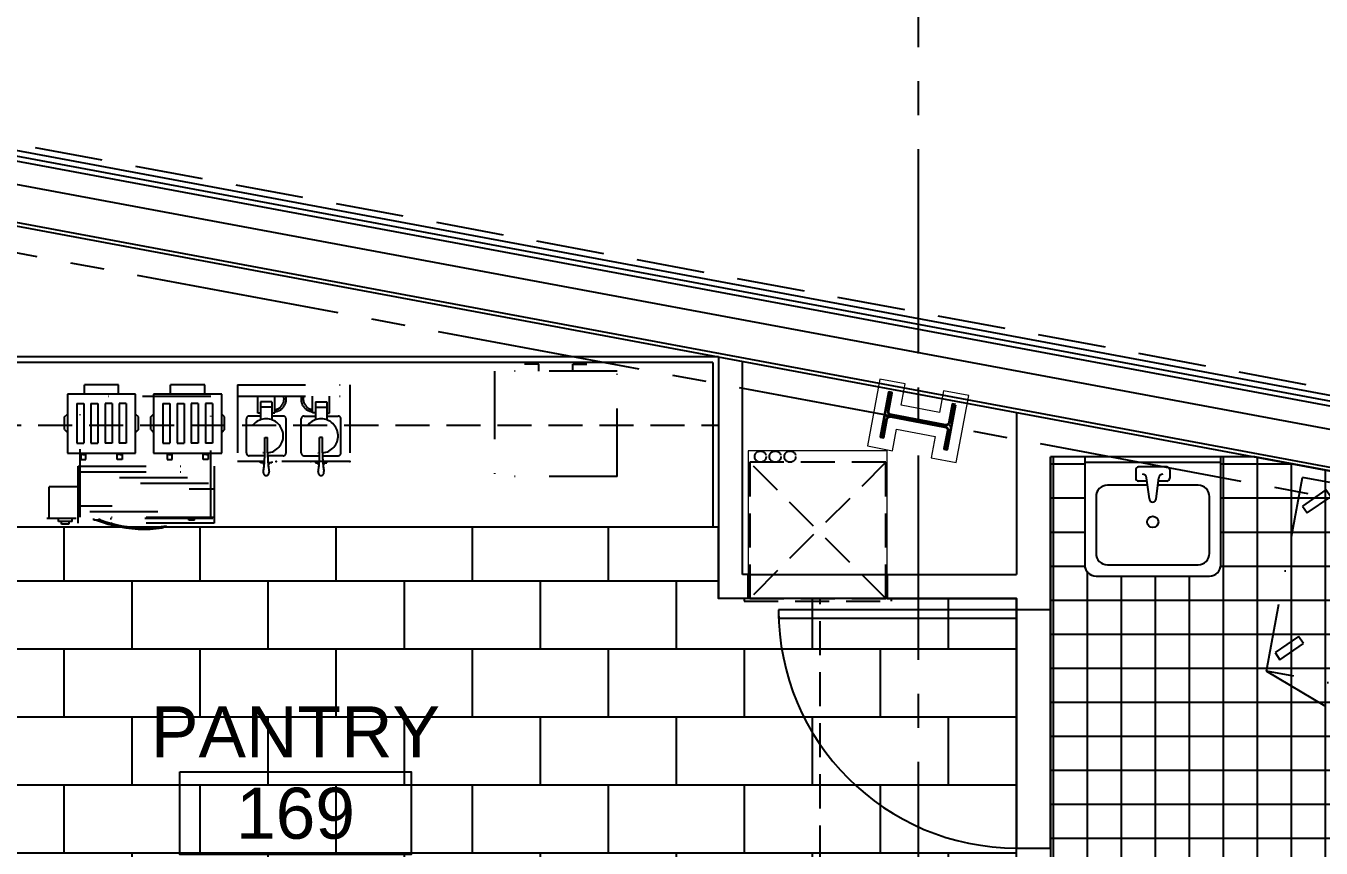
# Model space of a CAD drawing. Header units: inches. Extents: x 5931 to 10048, y 0 to 3185.
# Drawn here: x 8754.6 to 8983.1, y 1736.8 to 1881.8 of the extents above; entities that cross this region are included whole.
import ezdxf
from ezdxf.enums import TextEntityAlignment as Align

# ---------------------------------------------------------------- set-up
doc = ezdxf.new("R2010")
doc.units = ezdxf.units.IN
doc.header["$LTSCALE"] = 48
doc.header["$MEASUREMENT"] = 0
for name, pattern in [('CENTER2', [1.125, 0.75, -0.125, 0.125, -0.125]), ('DASHDOT2', [0.5, 0.25, -0.125, 0, -0.125]), ('HIDDEN', [0.375, 0.25, -0.125]), ('HIDDEN2', [0.1875, 0.125, -0.0625])]:
    doc.linetypes.add(name, pattern=pattern)
for name, color, linetype in [('_0_Objects', 8, 'Continuous'), ('A-Door', 8, 'Continuous'), ('A-Door-Head', 8, 'Continuous'), ('A-Eqpm-NIC', 8, 'DASHDOT2'), ('A-Flor-Case', 8, 'Continuous'), ('A-Flor-Case-Full Height', 8, 'Continuous'), ('A-Flor-Case-Hidden', 8, 'HIDDEN2'), ('A-Flor-Pattern', 8, 'Continuous'), ('A-Flor-Pfix', 8, 'Continuous'), ('A-Flor-Soffit', 8, 'HIDDEN2'), ('A-Grid(3-32)', 8, 'CENTER2'), ('A-HVAC', 8, 'HIDDEN2'), ('A-Site-Setback', 8, 'HIDDEN'), ('A-Tag-Rm(3-32)', 8, 'Continuous'), ('A-Wall-Full', 8, 'Continuous'), ('A-Wall-Hatch', 8, 'Continuous')]:
    doc.layers.add(name, color=color, linetype=linetype)
for name, color, linetype, lineweight in [('A-Detl-Hatch', 8, 'Continuous', 18), ('S-Detl-Hatch', 8, 'Continuous', 18), ('S-Detl-Wide', 8, 'Continuous', 35)]:
    doc.layers.add(name, color=color, linetype=linetype, lineweight=lineweight)
doc.layers.add('G-Anno-Nplt', color=8, linetype='Continuous', lineweight=18, plot=False)
doc.styles.get("Standard").update_dxf_attribs({"font": 'arial.ttf'})

# ---------------------------------------------------------------- blocks, each defined once
blk = doc.blocks.new('1ST FLOOR CORE & SHELL')
at = {"layer": 'A-Wall-Full'}
for p, q in [((4654.75, -8166.76), (5174.16, -8263.57)), ((4667.87, -8182.55), (5171.75, -8276.47))]:
    blk.add_line(p, q, dxfattribs=at)
at = {"layer": 'A-Wall-Hatch'}
for p, q in [((4655.75, -8167.96), (5173.98, -8264.55)), ((4656.62, -8169.01), (5173.82, -8265.41)), ((4660.62, -8173.83), (5173.08, -8269.35)), ((4667.25, -8181.8), (5171.87, -8275.86))]:
    blk.add_line(p, q, dxfattribs=at)
blk = doc.blocks.new('*U15')
at = {"layer": 'A-Detl-Hatch'}
h = blk.add_hatch(dxfattribs=at)
h.set_pattern_fill('ANSI32', color=256, scale=6, style=0)
h.set_pattern_definition([(45, (0, -5.97), (-1.591, 1.591), []), (45, (1.0607, -5.97), (-1.591, 1.591), [])])
edge = h.paths.add_edge_path()
edge.add_line((4.0025, -11.94), (4.0025, -11.425))
edge.add_line((4.0025, -11.425), (0.7475, -11.425))
edge.add_arc((0.7475, -10.825), 0.6, 180, 270, ccw=False)
edge.add_line((0.1475, -10.825), (0.1475, -1.115))
edge.add_arc((0.7475, -1.115), 0.6, 90, 180, ccw=False)
edge.add_line((0.7475, -0.515), (4.0025, -0.515))
edge.add_line((4.0025, -0.515), (4.0025, 0))
edge.add_line((4.0025, 0), (-4.0025, 0))
edge.add_line((-4.0025, 0), (-4.0025, -0.515))
edge.add_line((-4.0025, -0.515), (-0.7475, -0.515))
edge.add_arc((-0.7475, -1.115), 0.6, 0, 90, ccw=False)
edge.add_line((-0.1475, -1.115), (-0.1475, -10.825))
edge.add_arc((-0.7475, -10.825), 0.6, -90, 0, ccw=False)
edge.add_line((-0.7475, -11.425), (-4.0025, -11.425))
edge.add_line((-4.0025, -11.425), (-4.0025, -11.94))
edge.add_line((-4.0025, -11.94), (4.0025, -11.94))
at = {"linetype": 'ByBlock'}
blk.add_lwpolyline([(4.0025, -11.94), (4.0025, -11.425), (0.7475, -11.425, -0.41421356), (0.1475, -10.825), (0.1475, -1.115, -0.41421356), (0.7475, -0.515), (4.0025, -0.515), (4.0025, 0), (-4.0025, 0), (-4.0025, -0.515), (-0.7475, -0.515, -0.41421356), (-0.1475, -1.115), (-0.1475, -10.825, -0.41421356), (-0.7475, -11.425), (-4.0025, -11.425), (-4.0025, -11.94)], format="xyb", close=True, dxfattribs=at)
blk = doc.blocks.new('W12X40')
at = {"layer": 'S-Detl-Hatch'}
blk.add_lwpolyline([(14080.89, -7310.28), (14080.89, -7305.76), (14077.04, -7305.76), (14077.04, -7298.85), (14080.89, -7298.85), (14080.89, -7294.34), (14068.89, -7294.34), (14068.89, -7298.85), (14072.74, -7298.85), (14072.74, -7305.76), (14068.89, -7305.76), (14068.89, -7310.28)], close=True, dxfattribs=at)
at = {"layer": 'S-Detl-Wide'}
blk.add_blockref('*U15', (14074.89, -7296.34), dxfattribs=at)
blk = doc.blocks.new('1ST FLOOR - STRUCTURAL GRID')
at = {"layer": 'A-Grid(3-32)'}
for p, q in [((4896.5, -7426.01), (4896.5, -9520.75)), ((2104.5, -7709.47), (5912.5, -8419.25))]:
    blk.add_line(p, q, dxfattribs=at)
at = {"rotation": 79.44166666666703}
blk.add_blockref('W12X40', (-4861.21, -20728.41), dxfattribs=at)
blk = doc.blocks.new('P-TOASTER')
for p, q in [((3, 0), (-3, 0)), ((-3, -1.625), (-3, 0)), ((3, -1.625), (3, 0)), ((-6, -1.625), (-6, -12)), ((6, -1.625), (-6, -1.625)), ((6, -12), (6, -1.625)), ((-4.375, -3.25), (-4.375, -10.25)), ((-4.375, -3.25), (-3.125, -3.25)), ((-3.125, -3.25), (-3.125, -10.25)), ((-1.875, -3.25), (-1.875, -10.25)), ((-1.875, -3.25), (-0.625, -3.25)), ((-0.625, -3.25), (-0.625, -10.25)), ((0.625, -3.25), (0.625, -10.25)), ((1.875, -3.25), (0.625, -3.25)), ((1.875, -3.25), (1.875, -10.25)), ((3.125, -3.25), (3.125, -10.25)), ((4.375, -3.25), (3.125, -3.25)), ((4.375, -3.25), (4.375, -10.25)), ((-6.5, -5.625), (-6, -5.125)), ((-6.5, -7.875), (-6.5, -5.625)), ((6.5, -5.625), (6, -5.125)), ((6.5, -7.875), (6.5, -5.625)), ((-6.5, -7.875), (-6, -8.375)), ((6.5, -7.875), (6, -8.375)), ((-4.375, -10.25), (-3.125, -10.25)), ((-1.875, -10.25), (-0.625, -10.25)), ((1.875, -10.25), (0.625, -10.25)), ((4.375, -10.25), (3.125, -10.25)), ((-6, -12), (6, -12)), ((-3.3125, -12.25), (-3.625, -12.25)), ((-3.625, -12.25), (-3.625, -13.125)), ((-3.625, -13.125), (-2.75, -13.125)), ((-3.3125, -12), (-3.3125, -12.25)), ((-3.3125, -12.25), (-2.75, -12.25)), ((-3.0625, -12), (-3.0625, -12.25)), ((-2.75, -13.125), (-2.75, -12.25)), ((2.75, -13.125), (2.75, -12.25)), ((3.3125, -12.25), (2.75, -12.25)), ((3.625, -13.125), (2.75, -13.125)), ((3.0625, -12), (3.0625, -12.25)), ((3.3125, -12), (3.3125, -12.25)), ((3.3125, -12.25), (3.625, -12.25)), ((3.625, -12.25), (3.625, -13.125))]:
    blk.add_line(p, q)
blk = doc.blocks.new('P-CUTTING BOARD- MUST CHECK')
for p, q in [((11.5, 0), (-11.5, 0)), ((-11.5, -21.25), (-11.5, 0)), ((11.5, -21.5), (11.5, 0)), ((-11.87, -12.28), (12.13, -12.28)), ((-11.87, -22.28), (-11.87, -12.28)), ((-11.87, -13.28), (12.13, -13.28)), ((12.13, -12.28), (12.13, -22.28)), ((-11.5, -15.88), (-17, -15.88)), ((-17, -21.5), (-17, -15.88)), ((-4.58, -14.28), (12.13, -14.28)), ((-0.89, -15.28), (12.13, -15.28)), ((7.69, -16.28), (12.13, -16.28)), ((-5.89, -19.28), (-11.87, -19.28)), ((2.18, -20.28), (-11.87, -20.28)), ((11.88, -21.5), (-17.38, -21.5)), ((-12.94, -21.5), (-15.36, -21.5)), ((-15.36, -22), (-15.36, -21.5)), ((-12.94, -22), (-15.36, -22)), ((-14.81, -22.5), (-14.81, -22)), ((-13.5, -22.5), (-14.81, -22.5)), ((-13.5, -22), (-13.5, -22.5)), ((-12.94, -22), (-12.94, -21.5)), ((12.13, -21.28), (-11.87, -21.28)), ((12.13, -22.28), (-11.87, -22.28)), ((-9.12, -21.75), (-9.12, -21.5)), ((-8.12, -21.75), (-9.12, -21.75)), ((-8.12, -21.75), (-8.12, -21.5)), ((7.62, -21.75), (7.62, -21.5)), ((8.62, -21.75), (7.62, -21.75)), ((8.62, -21.75), (8.62, -21.5))]:
    blk.add_line(p, q)
for radius, start, end in [(22.6, 248.2515, 291.7485), (22.35, 249.3714, 290.6286)]:
    blk.add_arc((-0.25, -0.76), radius, start, end)
blk = doc.blocks.new('P-WAFFLE MAKER')
for p, q in [((-9.91, 0), (9.91, 0)), ((-9.91, 0), (-9.91, -13.5)), ((9.91, 0), (9.91, -13.5)), ((-9.91, -2), (9.91, -2)), ((-6.34, -5), (-6.34, -2)), ((-3.34, -4.92), (-3.34, -2)), ((3.34, -4.92), (3.34, -2)), ((6.34, -5), (6.34, -2)), ((-5.84, -2.98), (-5.84, -6.17)), ((-3.84, -2.98), (-5.84, -2.98)), ((-3.84, -3.92), (-5.84, -3.92)), ((-3.84, -2.98), (-3.84, -6.17)), ((3.84, -2.98), (5.84, -2.98)), ((3.84, -2.98), (3.84, -6.17)), ((3.84, -3.92), (5.84, -3.92)), ((5.84, -2.98), (5.84, -6.17)), ((-8.34, -12), (-8.34, -6)), ((-5.85, -5.5), (-7.84, -5.5)), ((-5.84, -5), (-6.34, -5)), ((-3.84, -4.92), (-3.34, -4.92)), ((-1.84, -5.5), (-3.84, -5.5)), ((-1.34, -12), (-1.34, -6)), ((1.34, -12), (1.34, -6)), ((1.84, -5.5), (3.84, -5.5)), ((3.84, -4.92), (3.34, -4.92)), ((5.84, -5), (6.34, -5)), ((5.85, -5.5), (7.84, -5.5)), ((8.34, -12), (8.34, -6)), ((-5.09, -12), (-5.09, -9.29)), ((-5.09, -9.29), (-4.59, -9.29)), ((-4.59, -12), (-4.59, -9.29)), ((4.59, -12), (4.59, -9.29)), ((5.09, -9.29), (4.59, -9.29)), ((5.09, -12), (5.09, -9.29)), ((-5.14, -13.5), (-9.91, -13.5)), ((-5.09, -12.5), (-7.84, -12.5)), ((-5.84, -13.75), (-5.84, -13.5)), ((-1.84, -12.5), (-4.59, -12.5)), ((9.91, -13.5), (-4.55, -13.5)), ((-3.84, -13.5), (-3.84, -13.75)), ((1.84, -12.5), (4.59, -12.5)), ((3.84, -13.5), (3.84, -13.75)), ((5.09, -12.5), (7.84, -12.5)), ((5.84, -13.75), (5.84, -13.5)), ((-5.16, -13.75), (-5.84, -13.75)), ((-5.34, -13.75), (-5.34, -14.04)), ((-5.19, -14.04), (-5.34, -14.04)), ((-3.84, -13.75), (-4.53, -13.75)), ((-4.34, -14.04), (-4.5, -14.04)), ((-4.34, -14.04), (-4.34, -13.75)), ((3.84, -13.75), (4.53, -13.75)), ((4.34, -14.04), (4.34, -13.75)), ((4.34, -14.04), (4.5, -14.04)), ((5.16, -13.75), (5.84, -13.75)), ((5.19, -14.04), (5.34, -14.04)), ((5.34, -13.75), (5.34, -14.04))]:
    blk.add_line(p, q)
for centre, radius, start, end in [((-3.45, -2.57), 2.14, 272.8308, 15.4093), ((-3.57, -2.51), 1.88, 276.8725, 15.7073), ((3.45, -2.57), 2.14, 164.5907, 267.1692), ((3.57, -2.51), 1.88, 164.2927, 263.1275), ((-7.84, -6), 0.5, 90, 180), ((-4.84, -9), 3, 274.7802, 265.2198), ((-1.84, -6), 0.5, 0, 90), ((1.84, -6), 0.5, 90, 180), ((4.84, -9), 3, 274.7802, 265.2198), ((7.84, -6), 0.5, 0, 90), ((-7.84, -12), 0.5, 180, 270), ((-25.59, -12.09), 20.5, 351.0815, 0.2466), ((15.91, -12.09), 20.5, 179.7534, 188.9185), ((-1.84, -12), 0.5, 270, 0), ((1.84, -12), 0.5, 180, 270), ((-15.91, -12.09), 20.5, 351.0815, 0.2466), ((25.59, -12.09), 20.5, 179.7534, 188.9185), ((7.84, -12), 0.5, 270, 0), ((-4.48, -15.41), 0.871, 170.477, 193.1022), ((-4.84, -15.49), 0.5, 193.1022, 346.8978), ((-5.21, -15.41), 0.871, 346.8978, 9.523), ((5.21, -15.41), 0.871, 170.477, 193.1022), ((4.84, -15.49), 0.5, 193.1022, 346.8978), ((4.48, -15.41), 0.871, 346.8978, 9.523)]:
    blk.add_arc(centre, radius, start, end)
for p in [(-3.06, -13.5), (3.06, -13.5), (9.91, -13.5)]:
    blk.add_point(p)
blk = doc.blocks.new('P-MICROWAVE')
for p, q in [((10.81, 0), (-10.81, 0)), ((-10.81, 0), (-10.81, -18.56, -8.88)), ((-3, 1.26, -8.88), (-5.5, 1.26, -8.88)), ((-3, 0.01, -8.88), (-3, 1.26, -8.88)), ((3, 1.26, -8.88), (5.5, 1.26, -8.88)), ((3, 0.01, -8.88), (3, 1.26, -8.88)), ((10.81, -18.56, -8.88), (10.81, 0)), ((10.81, -18.56, -8.88), (-10.81, -18.56, -8.88))]:
    blk.add_line(p, q)
blk = doc.blocks.new('Rm Tag')
blk.add_lwpolyline([(-0.2124, 0.0759), (0.2124, 0.0759), (0.2124, -0.0759), (-0.2124, -0.0759)], close=True)
for p in [(0, 0.2858), (0, 0.1493), (0, 0)]:
    blk.add_attdef('XXX', text='', height=0.0938).set_placement(p, align=Align.MIDDLE_CENTER)
blk = doc.blocks.new('sink kit')
for p, q in [((22, 21), (2, 21)), ((0, 19), (0, 0)), ((20, 19), (4, 19)), ((24, 0.19), (24, 19.19)), ((2, 17), (2, 7)), ((22, 7), (22, 17)), ((11.41, 7.36), (10.93, 3.71)), ((12.59, 7.36), (13.07, 3.71)), ((4, 5), (11.1, 5)), ((12.9, 5), (20, 5)), ((9, 2.25), (9, 3.75)), ((9.5, 4.25), (11, 4.25)), ((13, 4.25), (14.5, 4.25)), ((15, 2.25), (15, 3.75)), ((0, 1), (24, 1)), ((0, 0), (24, 0)), ((9.5, 1.75), (14.5, 1.75))]:
    blk.add_line(p, q)
blk.add_circle((12, 11.46), 1)
for centre, radius, start, end in [((2, 19), 2, 90, 180), ((22, 19), 2, 0, 90), ((4, 17), 2, 90, 180), ((20, 17), 2, 0, 90), ((4, 7), 2, 180, 270), ((12, 7.36), 0.594, 0, 180), ((20, 7), 2, 270, 0), ((9.5, 3.75), 0.5, 90, 180), ((10.14, 3.81), 0.792, 273.2568, 352.5786), ((13.86, 3.81), 0.792, 187.4214, 266.7432), ((14.5, 3.75), 0.5, 0, 90), ((9.5, 2.25), 0.5, 180, 270), ((14.5, 2.25), 0.5, 270, 0)]:
    blk.add_arc(centre, radius, start, end)
blk = doc.blocks.new('K- REACH-IN FREEZER')
for p, q in [((-20.62, -31.5), (-14.25, 2.66)), ((14.25, -2.66), (-14.25, 2.66)), ((-10.13, 0.44), (-14.25, -2.39)), ((-9.28, -0.8), (-10.13, 0.44)), ((-13.4, -3.62), (-9.28, -0.8)), ((-14.25, -2.39), (-13.4, -3.62)), ((7.89, -36.82), (14.25, -2.66)), ((12.05, -3.69), (7.92, -6.52)), ((12.9, -4.93), (12.05, -3.69)), ((7.92, -6.52), (8.77, -7.76)), ((8.77, -7.76), (12.9, -4.93)), ((-14.94, -25.41), (-19.07, -28.24)), ((-18.22, -29.48), (-14.1, -26.65)), ((-14.1, -26.65), (-14.94, -25.41)), ((-19.07, -28.24), (-18.22, -29.48)), ((7.23, -29.54), (3.1, -32.37)), ((-20.62, -31.5), (3.12, -45.52)), ((7.89, -36.82), (-20.62, -31.5)), ((3.95, -33.61), (8.08, -30.78)), ((3.1, -32.37), (3.95, -33.61))]:
    blk.add_line(p, q)
blk.add_arc((-22.19, -30.83), 29.26, 329.8546, 348.6968)
blk = doc.blocks.new('floor pattern 1st floor')
at = {"layer": 'A-Flor-Pattern'}
h = blk.add_hatch(dxfattribs=at)
h.set_pattern_fill('NET', color=256, scale=48)
h.set_pattern_definition([(0, (3055.871, 1522.5323), (0, 6), []), (90, (3055.871, 1522.5323), (-6, 4e-16), [])])
edge = h.paths.add_edge_path(flags=16)
edge.add_line((2941.38, 1786.77), (2941.38, 1786.58))
edge.add_line((2941.38, 1786.58), (2941.39, 1786.58))
edge.add_arc((2943.38, 1786.77), 2, 185.4647, 270)
edge.add_line((2943.38, 1784.77), (2963.38, 1784.77))
edge.add_arc((2963.38, 1786.77), 2, 270, 360)
edge.add_line((2965.38, 1786.77), (2965.38, 1804.77))
edge.add_line((2965.38, 1804.77), (2965.38, 1805.77))
edge.add_line((2965.38, 1805.77), (2941.38, 1805.77))
edge.add_line((2941.38, 1805.77), (2941.38, 1805.58))
edge.add_line((2941.38, 1805.58), (2941.38, 1804.77))
edge.add_line((2941.38, 1804.77), (2941.38, 1786.77))
h.paths.add_polyline_path([(2968.2, 1582.5), (2968.2, 1522.53), (3055.87, 1522.53), (3055.87, 1580.5), (3106.87, 1580.5), (3106.87, 1780.52), (3065, 1780.52), (3065, 1788.32), (2971.38, 1805.77), (2935.38, 1805.77), (2935.38, 1582.5)])
h = blk.add_hatch(dxfattribs=at)
h.set_pattern_fill('STONE_HOLLAND_PARQUET_2', color=256, scale=3, pattern_type=2)
h.set_pattern_definition([(0, (2893.38, 1603.941), (0, 12), []), (90, (2893.38, 1603.941), (-12, 12), [12, -12])])
h.paths.add_polyline_path([(2893.38, 1603.94), (2893.38, 1615.94), (2899.38, 1615.94), (2899.38, 1711.94), (2894.7, 1711.94), (2894.7, 1716.82), (2929.38, 1716.82), (2929.38, 1780.82), (2876.8, 1780.82), (2876.8, 1793.4), (2720.8, 1793.4), (2720.8, 1783.94), (2717.38, 1783.94), (2717.38, 1615.94), (2719.38, 1615.94), (2719.38, 1603.94)])
h.paths.add_polyline_path([(2782.39, 1615.94), (2774.41, 1615.94), (2774.41, 1611.07), (2838.38, 1611.07), (2838.38, 1615.94), (2830.39, 1615.94), (2830.39, 1723.94), (2782.39, 1723.94)], flags=16)
h.paths.add_polyline_path([(2841.38, 1610.07), (2783.41, 1610.07), (2783.41, 1608.07), (2841.38, 1608.07)], flags=16)
h.paths.add_polyline_path([(2771.41, 1607.07), (2771.41, 1605.07), (2829.38, 1605.07), (2829.38, 1607.07)], flags=16)
for points in [[(2935.38, 1805.77), (2935.38, 1582.5)], [(2968.2, 1522.53), (3055.87, 1522.53), (3055.87, 1580.5), (3106.87, 1580.5), (3106.87, 1780.52), (3065, 1780.52), (3065, 1788.32), (2971.38, 1805.77), (2935.38, 1805.77)], [(2893.38, 1603.94), (2893.38, 1615.94), (2899.38, 1615.94), (2899.38, 1711.94), (2894.7, 1711.94), (2894.7, 1716.82), (2929.38, 1716.82), (2929.38, 1780.82), (2876.8, 1780.82), (2876.8, 1793.4), (2720.8, 1793.4), (2720.8, 1783.94), (2717.38, 1783.94), (2717.38, 1615.94), (2719.38, 1615.94), (2719.38, 1603.94), (2893.38, 1603.94)]]:
    blk.add_lwpolyline(points, dxfattribs=at)
blk.add_lwpolyline([(2941.38, 1786.77), (2941.38, 1786.58), (2941.39, 1786.58, 0.386546), (2943.38, 1784.77), (2963.38, 1784.77, 0.414214), (2965.38, 1786.77), (2965.38, 1804.77), (2965.38, 1805.77), (2941.38, 1805.77), (2941.38, 1805.58), (2941.38, 1804.77)], format="xyb", close=True, dxfattribs=at)
blk = doc.blocks.new('Door 42in')
blk.add_lwpolyline([(0, 42), (-1.5, 42), (-1.5, 0), (0, 0)], close=True)
blk.add_arc((0, 0), 42, 90, 180)

msp = doc.modelspace()

# ---------------------------------------------------------------- linework, layer by layer
at = {"layer": 'A-Door-Head'}
for points in [[(8906.55, 1780.82), (8882.05, 1780.82), (8882.05, 1785.07), (8906.55, 1785.07)], [(8929.38, 1736.82), (8935.38, 1736.82), (8935.38, 1778.82), (8929.38, 1778.82)]]:
    msp.add_lwpolyline(points, close=True, dxfattribs=at)
at = {"layer": 'A-Flor-Case'}
for p, q in [((8876.8, 1823.4), (8876.8, 1793.4)), ((8875.8, 1822.4), (8721.8, 1822.4)), ((8875.8, 1822.4), (8875.8, 1793.4)), ((8876.8, 1793.4), (8720.8, 1793.4))]:
    msp.add_line(p, q, dxfattribs=at)
at = {"layer": 'A-Flor-Case-Hidden'}
msp.add_line((8720.8, 1811.4), (8876.8, 1811.4), dxfattribs=at)
at = {"layer": 'A-Flor-Soffit'}
for p, q in [((8720.8, 1811.4), (8876.8, 1811.4)), ((8894.7, 1716.82), (8894.7, 1780.82))]:
    msp.add_line(p, q, dxfattribs=at)
at = {"layer": 'A-HVAC'}
for p, q in [((8906.3, 1780.82), (8882.3, 1804.82)), ((8906.3, 1804.82), (8882.3, 1780.82))]:
    msp.add_line(p, q, dxfattribs=at)
for points in [[(8906.3, 1804.82), (8882.3, 1804.82), (8882.3, 1780.82), (8906.3, 1780.82)], [(8907.3, 1780.82), (8881.3, 1780.82), (8881.3, 1780.32), (8907.3, 1780.32)]]:
    msp.add_lwpolyline(points, close=True, dxfattribs=at)
for centre in [(8884.18, 1805.82), (8886.8, 1805.82), (8889.41, 1805.82)]:
    msp.add_circle(centre, 1, dxfattribs=at)
at = {"layer": 'A-Site-Setback'}
msp.add_lwpolyline([(6332, 2312.2), (9607.78, 1701.62, 0.002374), (9740, 1677.63), (9740, 869.26), (9096, 869.26)], format="xyb", dxfattribs=at)
at = {"layer": 'A-Wall-Full'}
for p, q in [((8876.8, 1823.4), (8720.8, 1823.4)), ((8876.8, 1823.4), (8876.8, 1780.82)), ((8881.05, 1785.07), (8881.05, 1822.61)), ((8929.38, 1813.6), (8929.38, 1785.07)), ((8935.38, 1778.82), (8935.38, 1805.77)), ((8971.38, 1805.77), (8935.38, 1805.77)), ((8882.05, 1785.07), (8881.05, 1785.07)), ((8882.05, 1785.07), (8882.05, 1780.82)), ((8906.55, 1785.07), (8906.55, 1780.82)), ((8906.55, 1785.07), (8929.38, 1785.07)), ((8906.55, 1785.07), (8906.55, 1780.82)), ((8882.05, 1780.82), (8876.8, 1780.82)), ((8906.55, 1780.82), (8929.38, 1780.82)), ((8929.38, 1780.82), (8929.38, 1778.82)), ((8935.38, 1778.82), (8929.38, 1778.82))]:
    msp.add_line(p, q, dxfattribs=at)
at = {"layer": 'G-Anno-Nplt'}
msp.add_lwpolyline([(8906.55, 1780.82), (8906.55, 1806.82), (8882.05, 1806.82), (8882.05, 1780.82)], close=True, dxfattribs=at)

# ---------------------------------------------------------------- block references
at = {"layer": '_0_Objects', "linetype": 'HIDDEN'}
msp.add_blockref('1ST FLOOR - STRUCTURAL GRID', (4015.5, 10042.01), dxfattribs=at)
at = {"layer": '_0_Objects'}
msp.add_blockref('1ST FLOOR CORE & SHELL', (4015.5, 10042.01), dxfattribs=at)
at = {"layer": 'A-Door', "rotation": 90}
msp.add_blockref('Door 42in', (8929.38, 1778.82), dxfattribs=at)
at = {"layer": 'A-Eqpm-NIC'}
for name, p in [('P-MICROWAVE', (8848.1, 1820.89, 8.88)), ('P-TOASTER', (8767.97, 1818.46)), ('P-TOASTER', (8783.17, 1818.46)), ('P-WAFFLE MAKER', (8801.86, 1818.48)), ('P-CUTTING BOARD- MUST CHECK', (8775.73, 1816.4)), ('K- REACH-IN FREEZER', (8994.05, 1799.51))]:
    msp.add_blockref(name, p, dxfattribs=at)
at = {"layer": 'A-Flor-Case-Full Height'}
msp.add_blockref('floor pattern 1st floor', (6000, 0), dxfattribs=at)
at = {"layer": 'A-Flor-Pfix', "rotation": 180}
msp.add_blockref('sink kit', (8965.38, 1805.77), dxfattribs=at)
at = {"layer": 'A-Tag-Rm(3-32)'}
ref = msp.add_blockref('Rm Tag', (8802.19, 1742.96), dxfattribs=dict(at, xscale=96, yscale=96, zscale=96))
ref.add_attrib('XXX', 'PANTRY', dxfattribs={"layer": '0', "height": 9}).set_placement((8802.19, 1757.3), align=Align.MIDDLE_CENTER)
ref.add_attrib('XXX', '169', dxfattribs={"layer": '0', "height": 9}).set_placement((8802.19, 1742.96), align=Align.MIDDLE_CENTER)

doc.saveas('drawing.dxf')
